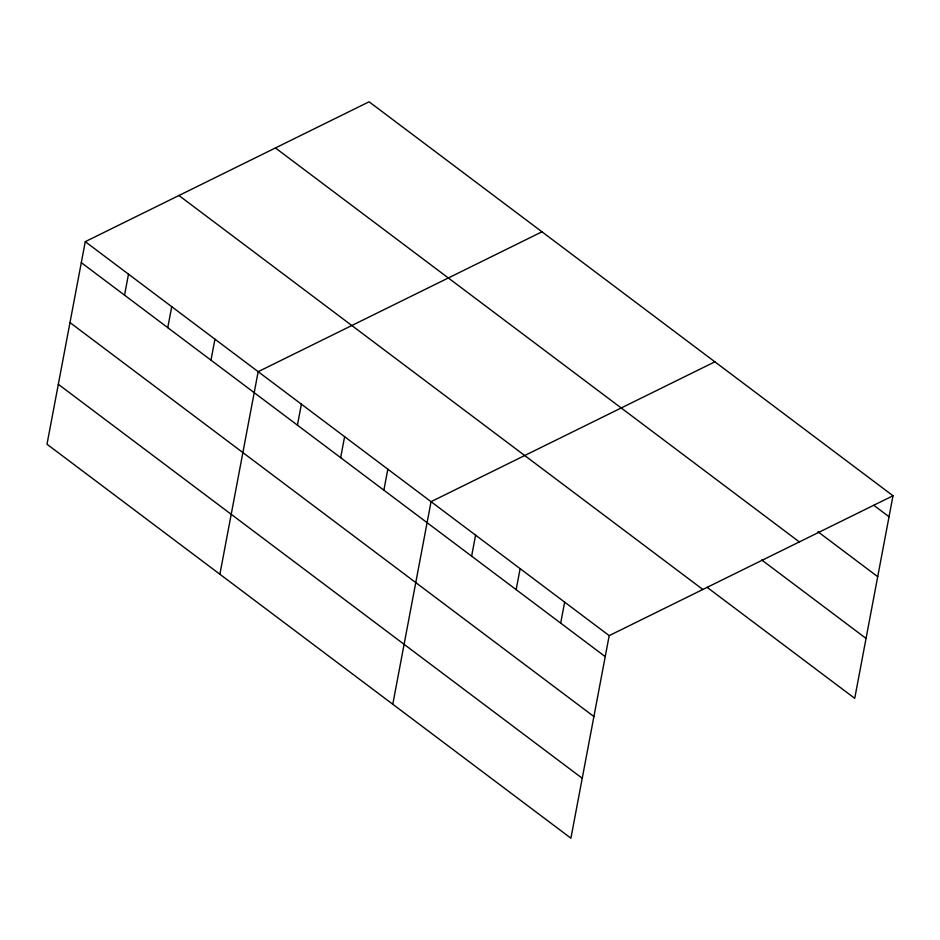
<?xml version="1.0" encoding="UTF-8"?>
<svg xmlns="http://www.w3.org/2000/svg" width="940" height="940" viewBox="0 0 940 940"><rect width="100%" height="100%" fill="white"/><g stroke="black" fill="none" stroke-linecap="round" stroke-linejoin="round"><path stroke-width="1.41" d="M85.27 241.662L47 444.232L570.909 838.198L609.191 635.628L893 495.768L369.091 101.802L85.27 241.662L609.191 635.628M124.538 295.16L128.498 274.163M167.755 327.661L171.726 306.675M210.983 360.161L214.943 339.176M219.889 574.246L258.171 371.676L541.981 231.816M297.428 425.162L301.387 404.177M340.644 457.663L344.616 436.677M383.873 490.163L387.832 469.178M392.779 704.248L431.061 501.678L714.87 361.818M471.622 556.151L475.593 535.165M516.154 589.639L520.126 568.653M560.687 623.126L564.658 602.141M893 495.768L854.73 698.338L707.068 587.3M873.8 505.297L889.04 516.753M817.941 531.735L877.713 576.678M275.432 147.956L799.341 541.922M761.741 559.981L866.045 638.413M178.929 195.508L702.85 589.474M81.31 262.648L605.219 656.614M69.983 322.573L593.904 716.539M58.327 384.307L582.236 778.273"/></g></svg>
